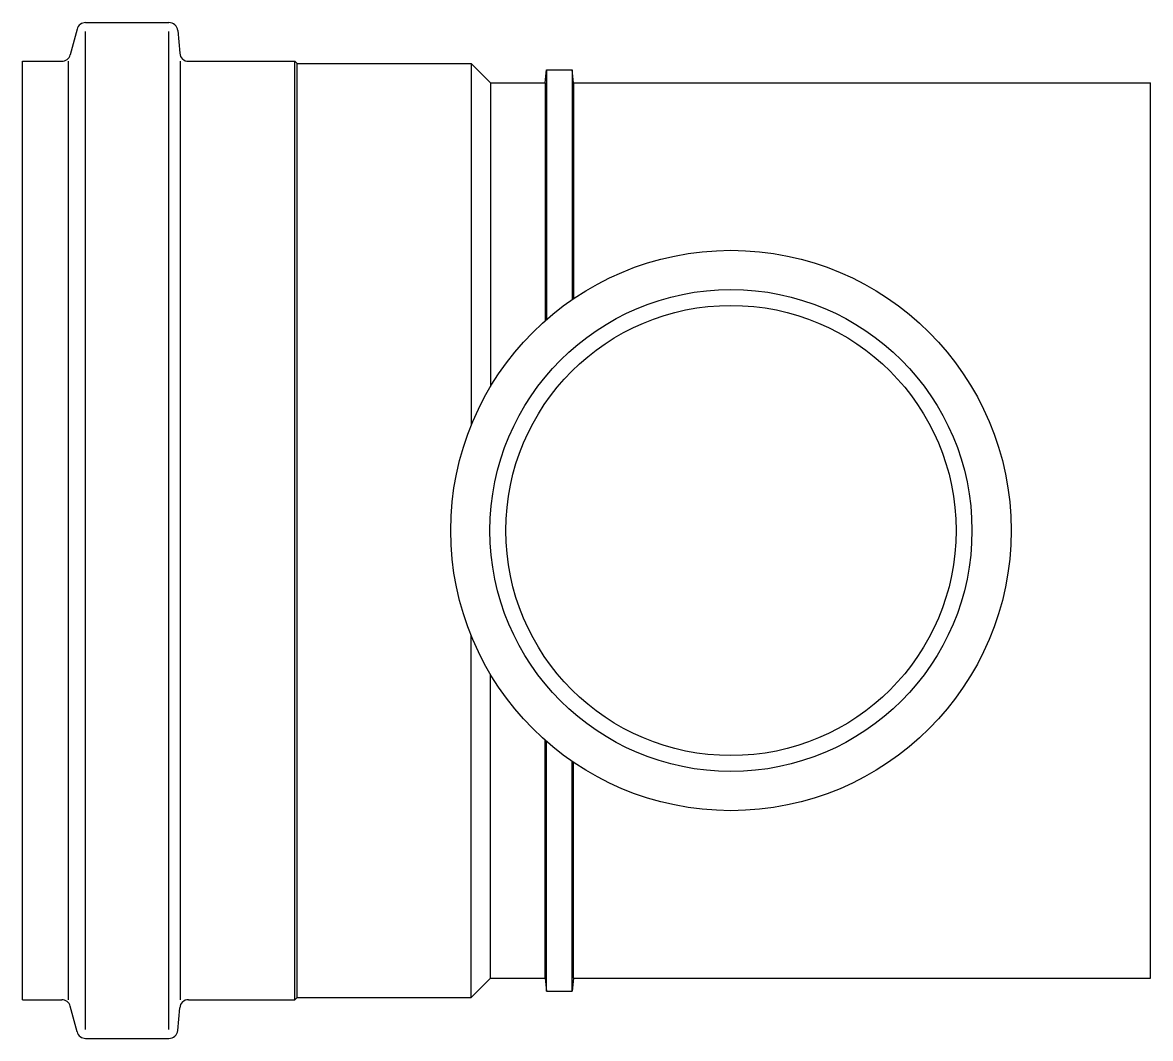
# Model space of a CAD drawing. Header units: millimetres. Extents: x 80.25 to 80.378, y 129.298 to 129.413.
import ezdxf

# ---------------------------------------------------------------- set-up
doc = ezdxf.new("R2010")
doc.units = ezdxf.units.MM
doc.header["$MEASUREMENT"] = 0
doc.layers.get('0').update_dxf_attribs({"linetype": 'CONTINUOUS'})

msp = doc.modelspace()

# ---------------------------------------------------------------- linework, layer by layer
for p, q in [((80.2575, 129.41315), (80.26696, 129.41315)), ((80.25654, 129.41241), (80.25575, 129.40949)), ((80.2575, 129.29885), (80.2575, 129.41215)), ((80.26696, 129.29885), (80.26696, 129.41215)), ((80.26795, 129.41224), (80.26818, 129.40966)), ((80.25034, 129.30225), (80.25034, 129.40875)), ((80.25034, 129.40875), (80.25479, 129.40875)), ((80.25556, 129.30225), (80.25556, 129.40875)), ((80.26826, 129.30225), (80.26826, 129.40875)), ((80.26918, 129.40875), (80.28126, 129.40875)), ((80.28126, 129.30225), (80.28126, 129.40875)), ((80.28126, 129.40875), (80.28151, 129.4085)), ((80.28151, 129.3025), (80.28151, 129.4085)), ((80.28151, 129.4085), (80.30126, 129.4085)), ((80.30126, 129.4085), (80.30126, 129.3674)), ((80.30126, 129.4085), (80.30346, 129.4063)), ((80.30966, 129.4063), (80.30979, 129.4078)), ((80.30979, 129.4078), (80.30979, 129.37942)), ((80.30979, 129.4078), (80.31272, 129.4078)), ((80.31272, 129.4078), (80.31272, 129.3817)), ((80.31286, 129.4063), (80.31272, 129.4078)), ((80.30346, 129.4063), (80.30346, 129.37183)), ((80.30346, 129.4063), (80.30966, 129.4063)), ((80.30966, 129.4063), (80.30966, 129.3793)), ((80.31286, 129.4063), (80.37834, 129.4063)), ((80.31286, 129.4063), (80.31286, 129.38179)), ((80.37834, 129.3047), (80.37834, 129.4063)), ((80.30126, 129.3025), (80.30126, 129.3436)), ((80.30346, 129.3047), (80.30346, 129.33917)), ((80.30966, 129.3047), (80.30966, 129.3317)), ((80.30979, 129.3032), (80.30979, 129.33158)), ((80.31272, 129.3032), (80.31272, 129.3293)), ((80.31286, 129.3047), (80.31286, 129.32921)), ((80.30126, 129.3025), (80.30346, 129.3047)), ((80.30346, 129.3047), (80.30966, 129.3047)), ((80.30966, 129.3047), (80.30979, 129.3032)), ((80.31286, 129.3047), (80.31272, 129.3032)), ((80.31286, 129.3047), (80.37834, 129.3047)), ((80.30979, 129.3032), (80.31272, 129.3032)), ((80.25034, 129.30225), (80.25479, 129.30225)), ((80.26918, 129.30225), (80.28126, 129.30225)), ((80.28126, 129.30225), (80.28151, 129.3025)), ((80.28151, 129.3025), (80.30126, 129.3025)), ((80.25654, 129.29859), (80.25575, 129.30151)), ((80.26795, 129.29876), (80.26818, 129.30134)), ((80.2575, 129.29785), (80.26696, 129.29785))]:
    msp.add_line(p, q)
for radius in [0.0318, 0.02735, 0.02555]:
    msp.add_circle((80.33074, 129.3555), radius)
for centre, start, end in [((80.2575, 129.41215), 90, 165), ((80.26696, 129.41215), 5, 90), ((80.25479, 129.40975), 270, 345), ((80.26918, 129.40975), 185, 270), ((80.25479, 129.30125), 15, 90), ((80.26918, 129.30125), 90, 175), ((80.2575, 129.29885), 195, 270), ((80.26696, 129.29885), 270, 355)]:
    msp.add_arc(centre, 0.001, start, end)

doc.saveas('drawing.dxf')
